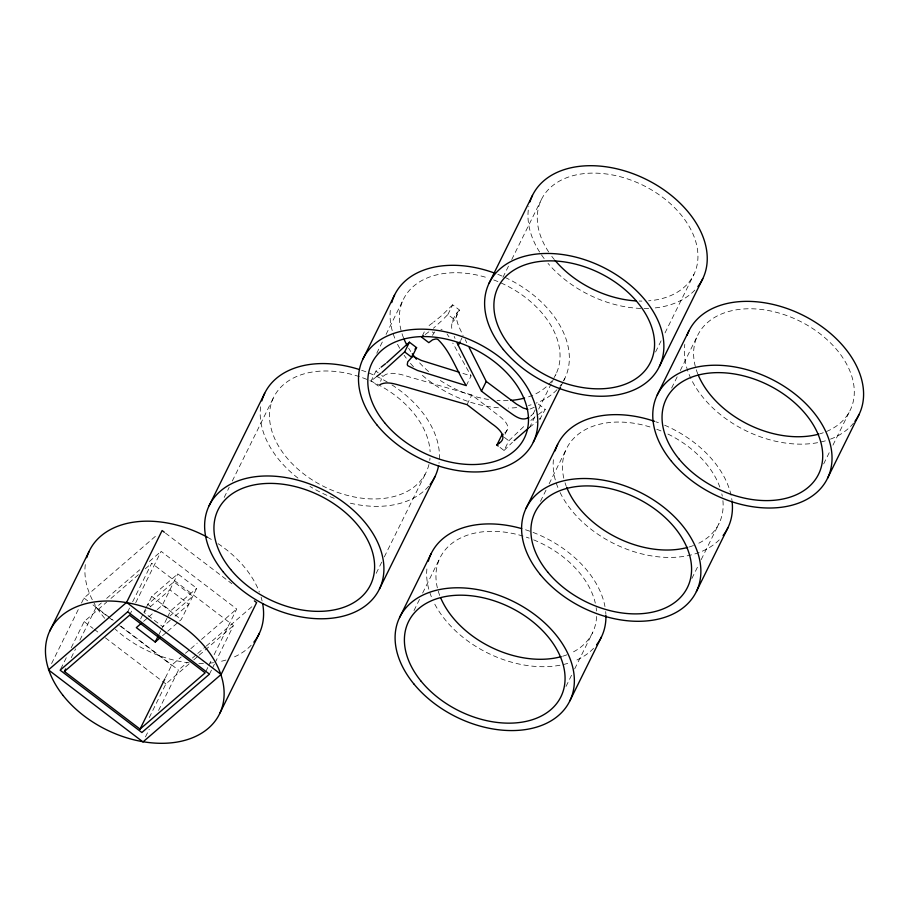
<?xml version="1.0" encoding="UTF-8"?>
<svg xmlns="http://www.w3.org/2000/svg" width="909" height="909" viewBox="0 0 909 909"><rect width="100%" height="100%" fill="white"/><g stroke="black" fill="none" stroke-linecap="round" stroke-linejoin="round"><path stroke-width="0.68" stroke-dasharray="4.54 3.41" d="M504.768 432.9C513.017 426.264 502.154 418.14 496.837 414.186L471.828 394.938L409.107 376.86C400.221 374.076 383.462 368.679 380.655 381.337M459.488 310.208L459.102 310.48A8.738 5.943 26.3 0 0 458.795 310.696C454.091 315.923 449.966 323.706 452.341 330.887M457.125 312.571C454.693 320.582 460.045 328.535 463.09 335.66M51.586 663.57L78.992 608.11M81.48 603.065L83.98 598.02L157.825 534.231M60.744 668.933L66.902 656.48M71.209 647.765L84.139 621.608L106.66 602.144M71.243 657.684L75.572 648.912M79.901 640.152L95.99 607.587L101.331 602.974M127.703 611.814L129.555 608.076M132.634 601.849L151.712 563.239L233.465 625.562L215.001 662.934M129.544 615.211L132.021 610.212M135.725 602.69L161.109 551.354L236.715 609.007L213.82 655.332M140.656 618.87L145.599 608.871M146.133 607.78L151.769 596.372L177.823 573.874L196.719 588.293L181.277 619.54L179.187 621.347M157.166 609.632L162.37 605.133L177.823 573.874M224.193 497.439L229.182 487.326M232.306 481.009L273.507 397.653M158.939 634.539L160.791 630.789M161.404 629.539L166.972 618.29M167.586 617.041L170.676 610.78L196.719 588.293M165.415 677.762L171.608 665.24L181.209 656.946M149.269 717.565L165.881 683.943L189.481 663.559M145.474 736.892L149.212 729.336M158.564 710.429L178.494 670.092L187.061 662.695M205.775 671.615L208.252 666.604M208.865 665.354L211.343 660.343M209.456 674.137L211.922 669.16M212.536 667.91L214.388 664.184M376.769 353.226L383.575 339.455M386.052 334.444L403.38 299.379M378.36 386.098L371.179 380.791L375.974 371.088L379.757 368.202M422.265 335.978L424.662 331.126M432.411 335.364L434.82 331.899M447.887 314.537L452.682 304.833L459.602 310.105L454.807 319.809L447.887 314.537L442.138 320.298M460.693 340.511L461.897 338.08M502.938 277.359L508.597 265.917M511.744 259.554L541.287 199.787M466.283 385.632L471.078 375.94L452.796 343.125M376.212 573.318L381.825 561.955M384.325 556.899L426.151 472.271M467.033 404.641L471.828 394.938M413.981 610.587L419.549 599.326M422.64 593.054L439.967 558.001M505.063 434.184L507.461 429.332M500.018 447.421L504.041 450.489L508.835 440.785L525.981 424.423M535.094 409.948L533.299 413.584L535.083 414.947M529.413 427.855L534.981 416.583M538.696 409.073L551.081 384.03M551.695 382.78L556.024 374.008M539.639 419.64L545.241 409.334L538.094 403.88M561.148 385.836L563.001 382.087M563.625 380.837L564.864 378.326M540.48 501.325L546.059 490.053M549.15 483.793L566.477 448.728M655.582 351.988L661.241 340.545M665.013 332.91L693.931 274.404M671.637 388.041L677.83 375.519M680.307 370.508L697.635 335.444M566 686.465L572.193 673.944M574.67 668.933L592.611 632.619M691.897 578.454L698.703 564.671M701.18 559.66L719.121 523.345M823.668 463.908L829.235 452.648M832.951 445.126L850.279 410.061M452.33 322.275L454 320.4A8.738 5.943 26.3 0 1 454.273 320.207L454.693 319.9M452.682 304.833L441.672 315.605L433.627 322.138M504.041 450.489L512.426 442.285M441.331 321.082L433.388 328.285M531.345 415.515L533.14 413.72M383.053 376.485L381.723 375.474M106.671 598.372L139.759 569.784M149.36 561.489L161.109 551.354M110.955 598.44L138.838 574.352M145.281 568.795L151.712 563.239M145.963 610.541L143.883 612.336L162.791 626.755L172.165 618.654M150.133 606.939L169.926 589.839L188.833 604.258L173.199 617.756M143.622 621.324L147.781 617.734M148.826 616.825L156.121 610.53M169.858 616.063L192.776 596.27L173.869 581.862L147.826 604.349L152.28 607.746M162.518 635.743L166.688 632.141M167.733 631.244L178.153 622.245M185.481 653.253L189.754 649.571M190.822 648.651L197.23 643.117M201.491 639.425L236.715 609.007M192.413 658.071L196.685 654.378M197.764 653.446L205.252 646.981M206.32 646.049L252.35 606.303M193.776 659.843L198.071 656.139M199.139 655.219L233.465 625.562M530.617 416.14L531.208 415.64M530.867 420.39L535.06 417.072M529.629 427.275L536.537 421.969M376.371 376.815L371.179 380.791M538.423 414.481L545.241 409.334M428.832 331.83L424.73 334.91M432.695 322.843L427.105 327.013M534.231 407.312L529.538 409.266M462.92 373.406L471.078 375.94M432.275 331.921L433.616 332.944M539.56 418.356L540.446 419.038M504.359 437.377L508.835 440.785M375.974 371.088L378.189 372.781M165.483 533.106L231.875 583.726M151.769 596.372L170.676 610.78M162.37 605.133L181.277 619.54M83.98 598.02L88.48 601.451M92.979 604.883L113.227 620.324M121.113 626.335L178.494 670.092M95.99 607.587L107.285 616.188M108.41 617.052L114.057 621.358M119.693 625.665L171.608 665.24M84.139 621.608L93.093 628.437M94.218 629.289L99.808 633.562M105.41 637.834L161.404 680.523M162.529 681.375L165.881 683.943M447.023 333.933L449.001 336.909M465.215 339.671L466.749 342.716M454.17 336.364L455.023 338.432M853.54 423.128A94.786 64.403 26.3 0 1 830.462 439.138M825.349 440.842A94.786 64.403 26.3 0 1 728.495 420.583A94.786 64.403 26.3 0 1 684.795 344.409M697.817 374.042A84.957 57.721 26.3 0 1 741.187 309.185A84.957 57.721 26.3 0 1 843.859 359.385A84.957 57.721 26.3 0 1 820.02 433.775M593.554 648.322A94.786 64.403 26.3 0 1 574.034 661.207M567.693 663.4A94.786 64.403 26.3 0 1 433.604 601.826M431.343 596.736A94.786 64.403 26.3 0 1 427.128 566.955M525.55 529.777A94.786 64.403 26.3 0 1 604.974 606.576M605.678 611.575A94.786 64.403 26.3 0 1 605.86 614.041M596.588 616.461A84.957 57.721 26.3 0 1 571.25 652.969M566.932 654.798A84.957 57.721 26.3 0 1 562.353 656.332M439.706 595.452A84.957 57.721 26.3 0 1 529.14 538.128M533.64 539.855A84.957 57.721 26.3 0 1 595.304 603.144M596.145 607.655A84.957 57.721 26.3 0 1 596.509 610.996M251.191 645.231A94.479 64.187 26.3 0 1 231.795 658.014M225.943 660.048A94.479 64.187 26.3 0 1 218.614 661.854M213.581 662.684A94.479 64.187 26.3 0 1 209.809 663.104M203.434 663.468A94.479 64.187 26.3 0 1 198.321 663.456M189.129 662.82A94.479 64.187 26.3 0 1 115.409 629.335M104.683 618.29A94.479 64.187 26.3 0 1 94.025 603.031M92.286 599.747A94.479 64.187 26.3 0 1 85.389 564.023M207.366 537.208A94.479 64.187 26.3 0 1 213.388 540.673M218.058 543.65A94.479 64.187 26.3 0 1 259.36 592.054M261.099 597.168A94.479 64.187 26.3 0 1 262.099 600.997M440.933 329.263A4.238 2.875 26.3 0 1 442.092 329.501M561.376 384.291A94.786 64.403 26.3 0 1 560.012 386.155M556.967 389.711A94.786 64.403 26.3 0 1 536.208 403.073M531.095 404.789A94.786 64.403 26.3 0 1 528.447 405.505M516.664 407.584A94.786 64.403 26.3 0 1 508.324 408.073M498.45 407.777A94.786 64.403 26.3 0 1 420.765 373.917M413.459 366.736A94.786 64.403 26.3 0 1 410.118 362.986M406.255 358.18A94.786 64.403 26.3 0 1 404.13 355.249M399.699 348.272A94.786 64.403 26.3 0 1 397.017 343.216M394.756 338.125A94.786 64.403 26.3 0 1 390.393 309.514M497.814 274.325A94.786 64.403 26.3 0 1 563.807 380.371M551.683 381.03A84.957 57.721 26.3 0 1 525.766 397.722M508.063 400.585A84.957 57.721 26.3 0 1 497.075 400.449M488.587 399.483A84.957 57.721 26.3 0 1 438.967 379.564M428.628 371.599A84.957 57.721 26.3 0 1 418.242 361.316M410.766 351.544A84.957 57.721 26.3 0 1 408.652 348.192M403.573 337.978A84.957 57.721 26.3 0 1 487.997 277.972M493.678 279.927A84.957 57.721 26.3 0 1 554.047 377.621M719.235 539.889A94.786 64.403 26.3 0 1 635.936 552.297A94.786 64.403 26.3 0 1 560.114 492.553M557.853 487.474A94.786 64.403 26.3 0 1 553.638 457.682M655.866 421.787A94.786 64.403 26.3 0 1 658.389 422.696M664.649 425.207A94.786 64.403 26.3 0 1 731.893 499.814M722.916 500.62A84.957 57.721 26.3 0 1 697.76 543.696M693.442 545.536A84.957 57.721 26.3 0 1 688.863 547.059M566.216 486.179A84.957 57.721 26.3 0 1 565.034 482.747M563.796 478.202A84.957 57.721 26.3 0 1 651.094 427.31M656.775 429.275A84.957 57.721 26.3 0 1 662.388 431.525M667.899 434.048A84.957 57.721 26.3 0 1 719.803 487.042M721.814 493.871A84.957 57.721 26.3 0 1 722.28 496.132M428.662 486.235A94.786 64.403 26.3 0 1 348.238 502.677M334.239 498.302A94.786 64.403 26.3 0 1 310.003 486.451M297.925 478.077A94.786 64.403 26.3 0 1 260.667 406.607M361.623 370.27A94.786 64.403 26.3 0 1 387.348 382.087M391.938 384.905A94.786 64.403 26.3 0 1 438.99 463.317M428.946 464.499A84.957 57.721 26.3 0 1 302.697 473.123A84.957 57.721 26.3 0 1 311.912 372.088A84.957 57.721 26.3 0 1 430.105 451.75M429.991 458.261A84.957 57.721 26.3 0 1 429.741 460.374M694.862 290.107A94.786 64.403 26.3 0 1 653.389 308.094M648.64 308.412A94.786 64.403 26.3 0 1 548.013 263.383M544.161 258.588A94.786 64.403 26.3 0 1 528.833 206.423M548.661 251.952A84.957 57.721 26.3 0 1 579.681 174.221A84.957 57.721 26.3 0 1 690.158 228.227A84.957 57.721 26.3 0 1 648.628 300.822M641.89 301.084A84.957 57.721 26.3 0 1 639.141 301.049M554.342 259.588A84.957 57.721 26.3 0 1 551.786 256.349"/><path stroke-width="1.36" d="M49.609 631.335L89.059 551.502M64.425 671.456L129.544 615.211L205.15 672.865L140.043 729.109L64.425 671.456L65.664 668.944M254.372 600.883L256.622 602.599L221.114 674.455L142.986 741.937L48.472 669.876L126.601 602.383L162.109 530.538L164.359 532.254M209.115 505.745L264.678 393.336M141.531 623.131L136.327 627.63L155.234 642.038L158.314 635.789M140.043 729.109L164.802 679.023M362.986 358.93L394.551 295.061M219.978 712.997L259.44 633.164M381.905 372.497L404.641 351.897L409.425 342.193L416.583 347.647L411.788 357.351L407.732 361.839L407.266 364.702A3.375 2.295 26.3 0 0 407.948 365.816L417.492 370.463L466.283 385.632C456.42 370.804 450.875 351.806 437.865 339.421A4.238 2.875 26.3 0 0 435.854 338.943L432.604 339.796L428.821 342.648L421.662 337.194L423.549 335.796M528.845 417.39C521.084 422.355 513.153 414.447 506.995 410.448L481.452 391.143L458.295 345.352L460.102 341.716M489.076 283.222L532.447 195.469M379.428 589.009L434.991 476.589M481.452 391.143L486.247 381.45L469.18 347.556M399.574 617.541L431.139 553.672M498.223 446.058L496.882 445.035L501.677 435.331L503.097 434.252M533.299 442.194L560.535 387.098M526.084 508.267L557.649 444.41M659.389 366.486L702.759 278.733M657.23 394.983L688.795 331.126M569.886 700.805L601.451 636.936M696.396 591.532L727.961 527.663M827.542 478.248L859.107 414.39M409.425 342.193L386.7 362.793M414.924 349.17L416.583 347.647M514.176 440.604L528.39 428.241M499.405 443.115C508.506 436.695 497.791 427.821 492.042 423.878L467.033 404.641L404.312 386.552C396.472 384.677 387.404 380.564 379.769 384.757M155.234 642.038L160.438 637.539M496.882 445.035L499.257 443.24M385.575 363.68L381.166 367.122M380.78 373.383L377.042 376.292M527.811 409.357L523.243 408.05L516.573 404.153L486.247 381.45M459.295 372.281L421.401 360.464L412.743 356.112A3.375 2.295 26.3 0 1 412.266 355.453M404.641 351.897L411.788 357.351M501.677 435.331L502.575 436.013M126.601 602.383L221.114 674.455M457.091 342.932L458.295 345.352M687.022 335.364A94.786 64.403 26.3 0 1 804.226 315.889A94.786 64.403 26.3 0 1 854.96 421.287M818.839 434.116A84.957 57.721 26.3 0 1 698.294 375.178M605.917 615.268A94.786 64.403 26.3 0 1 596.599 644.776M428.309 561.228A94.786 64.403 26.3 0 1 521.721 528.629M561.171 656.662A84.957 57.721 26.3 0 1 440.626 597.736M262.644 603.61A94.479 64.187 26.3 0 1 253.861 642.174M86.764 557.637A94.479 64.187 26.3 0 1 207.366 537.208M391.722 302.617A94.786 64.403 26.3 0 1 495.291 273.359M524.584 398.051A84.957 57.721 26.3 0 1 510.722 400.414M416.436 359.191A84.957 57.721 26.3 0 1 412.277 353.76M406.743 344.806A84.957 57.721 26.3 0 1 404.039 339.125M732.052 501.064A94.786 64.403 26.3 0 1 723.109 535.503M555.138 450.841A94.786 64.403 26.3 0 1 654.594 421.344M687.681 547.4A84.957 57.721 26.3 0 1 566.671 487.315M438.604 465.635A94.786 64.403 26.3 0 1 430.139 484.429M261.849 400.88A94.786 64.403 26.3 0 1 359.089 369.44M529.947 201.9A94.786 64.403 26.3 0 1 647.117 179.846A94.786 64.403 26.3 0 1 697.907 286.562M636.368 300.936A84.957 57.721 26.3 0 1 555.24 260.656M127.703 611.814L60.13 670.183L141.884 732.518L209.456 674.137L127.703 611.814M671.478 461.317A94.786 64.403 26.3 0 0 825.338 482.281A94.786 64.403 26.3 0 0 730.359 366.259A94.786 64.403 26.3 0 0 671.478 461.317M678.83 458.761A84.957 57.721 26.3 0 0 816.725 477.543A84.957 57.721 26.3 0 0 731.609 373.554A84.957 57.721 26.3 0 0 678.83 458.761M413.811 683.875A94.786 64.403 26.3 0 0 567.671 704.839A94.786 64.403 26.3 0 0 472.703 588.816A94.786 64.403 26.3 0 0 413.811 683.875M421.174 681.307A84.957 57.721 26.3 0 0 559.069 700.1A84.957 57.721 26.3 0 0 473.953 596.111A84.957 57.721 26.3 0 0 421.174 681.307M63.028 695.43A94.479 64.187 26.3 0 0 216.762 718.758A94.479 64.187 26.3 0 0 124.59 602.292A94.479 64.187 26.3 0 0 63.028 695.43M377.224 425.264A94.786 64.403 26.3 0 0 531.083 446.228A94.786 64.403 26.3 0 0 436.115 330.194A94.786 64.403 26.3 0 0 377.224 425.264M384.587 422.696A84.957 57.721 26.3 0 0 522.482 441.49A84.957 57.721 26.3 0 0 437.365 337.5A84.957 57.721 26.3 0 0 384.587 422.696M540.321 574.602A94.786 64.403 26.3 0 0 694.181 595.565A94.786 64.403 26.3 0 0 599.213 479.543A94.786 64.403 26.3 0 0 540.321 574.602M547.684 572.045A84.957 57.721 26.3 0 0 685.579 590.827A84.957 57.721 26.3 0 0 600.463 486.838A84.957 57.721 26.3 0 0 547.684 572.045M223.353 572.079A94.786 64.403 26.3 0 0 377.212 593.043A94.786 64.403 26.3 0 0 282.245 477.009A94.786 64.403 26.3 0 0 223.353 572.079M230.716 569.511A84.957 57.721 26.3 0 0 368.611 588.305A84.957 57.721 26.3 0 0 283.494 484.315A84.957 57.721 26.3 0 0 230.716 569.511M503.325 349.545A94.786 64.403 26.3 0 0 657.184 370.508A94.786 64.403 26.3 0 0 562.205 254.486A94.786 64.403 26.3 0 0 503.325 349.545M510.676 346.988A84.957 57.721 26.3 0 0 648.571 365.77A84.957 57.721 26.3 0 0 563.455 261.781A84.957 57.721 26.3 0 0 510.676 346.988"/></g></svg>
